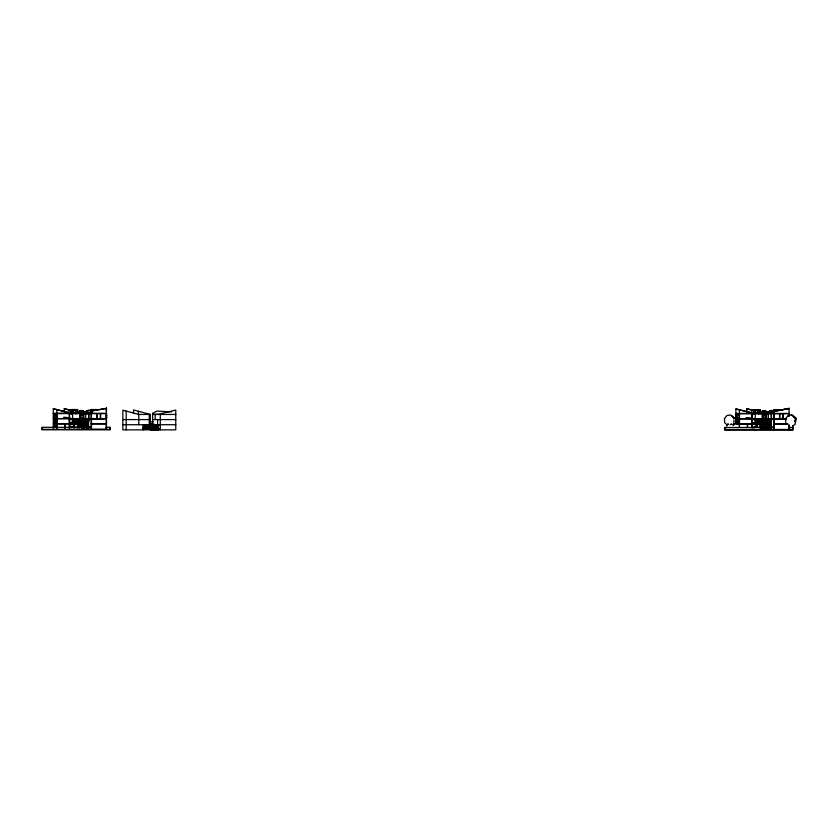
<?xml version="1.0" encoding="UTF-8"?>
<svg xmlns="http://www.w3.org/2000/svg" width="838" height="838" viewBox="0 0 838 838"><rect width="100%" height="100%" fill="white"/><g stroke="black" fill="none" stroke-linecap="round" stroke-linejoin="round"><path stroke-width="1.26" d="M69.303 413.626L69.261 428.249M69.533 423.724L69.533 418.591L53.286 418.591M77.651 413.281L77.651 409.52L71.366 409.52L71.46 413.93M78.018 412.872L79.097 412.013L81.035 412.914L81.014 423.902M150.316 427.286L150.316 424.719M752.136 423.86L752.136 418.728L735.9 418.728M762.255 413.763L762.255 424.038M762.528 423.86L762.538 413.082L764.507 414.957C765.974 414.003 761.952 410.505 760.841 412.306L762.57 411.709L763.617 412.966M763.387 423.86L763.387 413.763M766.487 420.582L766.33 421.493L766.152 420.55M69.25 418.591L53.622 418.759M762.255 418.728L753.205 418.906M771.285 427.118L773.663 427.118M86.503 424.206L86.503 424.96L86.618 424.206C81.621 423.578 73.115 426.364 84.963 424.96L85.109 424.196L81.516 422.677L81.516 423.431L84.198 424.562L84.219 420.299M761.784 426.113C761.019 427.37 764.685 427.464 763.68 426.28M766.173 425.222L767.692 425.107L767.723 424.332L765.922 423.578M81.223 425.254L81.234 424.625M83.151 425.149L83.151 424.426M761.92 425.673L767.577 425.107L767.577 424.353L761.92 424.918L761.815 425.683L761.92 424.95M763.837 425.474L763.837 424.761M764.392 424.698L764.392 425.421L764.392 424.751M765.021 423.892L765.88 424.311L764.12 422.813L764.968 423.913M75.053 421.074L74.1 427.034L73.514 421.378L74.1 419.094C84.533 418.403 69.931 420.425 74.896 426.867M756.431 422.582L756.714 419.23L761.271 419.356L758.956 420.267L757.479 421.964L757.51 427.013M88.786 427.694C84.062 427.37 88.954 426.102 91.059 427.034L91.059 427.6M86.89 427.516L86.89 426.783M756.882 423.462L756.714 427.171L757.657 421.21M78.102 423.672A2.724 2.724 0 0 0 74.676 423.672A2.724 2.724 0 0 0 78.102 423.672A2.598 2.598 0 0 1 77.62 423.976A4.305 4.305 0 0 1 77.546 426.448L77.913 427.275M760.108 426.731L767.482 427.747M765.649 425.295L765.649 424.541M74.446 423.326L74.446 426.867M757.049 423.462L757.049 427.003M766.204 420.749L766.393 421.556L765.942 420.833M792.947 427.108L793.104 425.777M73.304 426.867L73.765 423.305L73.765 426.867M755.907 427.003L756.368 423.441L756.368 427.003M71.722 427.16L71.932 426.312L71.827 426.961M754.629 427.537L754.535 426.448L754.525 427.558M764.225 413.689L764.623 412.914C767.095 414.464 766.11 412.38 764.445 413.637M795.419 420.247L795.189 421.64L795.859 417.942L791.46 414.559M795.66 420.655L794.937 424.604L792.821 425.673M84.125 420.414L83.674 421.42M82.281 419.314C81.569 422.478 82.658 419.545 80.972 419.44M733.784 424.604L733.962 419.838M81.736 413.511C83.727 416.381 80.867 415.627 81.496 412.757M764.644 412.506L764.801 411.992L764.256 413.448L766.299 414.611M70.769 427.087L71.398 427.809M81.6 412.799L81.904 414.81L82.438 413.71L81.506 412.38L82.679 410.473L81.653 413.312L85.466 413.511M53.297 408.797L70.151 412.956L53.297 408.797L53.307 428.249M56.827 409.384L56.743 428.249M64.254 408.776L71.46 410.358L64.254 408.776L64.254 412.16M53.297 413.281L81.16 412.956L79.495 412.128L78.06 413.165M735.911 408.934L752.765 413.092L735.911 408.934L735.9 423.86L754.242 423.86M739.43 409.52L739.357 427.254M746.857 412.296L746.951 408.588L754.944 410.725M751.738 409.866L751.644 413.427M735.911 413.427L763.68 413.427L759.427 411.929M726.588 426.018L727.73 424.311M77.808 427.621L78.028 426.846A9.155 9.155 0 0 0 78.343 422.939M81.611 411.762L82.145 410.62L83.444 410.756L82.533 411.898M764.225 411.898L764.748 410.756L766.047 410.903L764.225 413.501L764.287 411.647L765.283 410.61C766.351 414.904 761.889 411.102 763.806 412.715L764.486 411.793M753.498 423.316L755.729 421.231L756.368 423.42M83.329 421.671L84.345 421.671L83.664 421.451C82.25 420.886 82.48 417.02 82.522 418.529M83.276 424.175L83.36 418.591L80.898 420.121M764.696 419.618L765.607 417.953L765.125 418.665M764.256 420.77C764.958 421.022 764.706 420.571 763.837 419.943M70.748 427.16L70.392 427.6L70.172 426.846A9.187 9.187 0 0 1 69.858 422.918M83.402 420.215L82.239 419.66L81.579 417.942L82.187 419.649L81.15 419.377L77.829 422.823L81.349 419.398L83.444 420.257L83.433 423.724M80.846 420.351C83.685 418.455 79.924 422.174 82.04 420.55C82.522 417.198 84.041 418.811 81.894 419.471M80.658 412.495L80.542 411.647L80.961 412.327L79.411 412.139C80.752 414.611 83.695 411.112 81.192 412.579L79.516 410.809L80.197 410.714L81.38 411.5L81.464 413.438L79.956 411.563L78.238 412.17L79.589 411.5L81.569 413.605M764.811 415.103L764.748 414.182M77.525 426.511L77.546 426.458A4.221 4.221 0 0 0 77.609 423.976L77.62 423.976M77.389 426.867L76.855 427.757M762.978 418.927C764.989 418.937 764.34 421.828 765.304 419.314C766.697 416.455 763.575 420.466 766.047 420.917M766.519 421.587L766.948 420.833L765.942 421.472M83.905 421.451L84.24 420.697M84.01 421.451L84.229 420.781M83.486 418.937L82.124 419.848L80.783 419.503M54.994 415.7C56.387 413.197 55.036 417.293 54.48 414.8L55.015 413.909L55.758 414.8M737.608 415.837C738.99 413.333 737.639 417.429 737.084 414.936L737.629 414.056L738.362 414.936M55.507 421.943L54.994 422.834L54.46 421.923C55.413 421.137 57.843 416.057 55.528 418.361L56.795 420.142L55.538 418.361L56.575 420.142L56.031 421.053L54.994 419.272L54.48 420.173L55.476 421.943L55.004 422.834L55.748 421.943L54.491 420.173L55.748 421.943M56.555 420.142L56.02 421.053L56.795 420.142M737.608 422.97C738.99 420.508 737.618 424.562 737.063 422.059C738.027 421.284 740.457 416.193 738.131 418.497L739.399 420.278L738.142 418.497M738.131 422.08L737.084 420.309L737.629 419.409L738.645 421.189L739.179 420.278L738.645 419.461M738.645 421.189L739.399 420.278M54.732 425.536L53.936 426.448L54.47 427.296L55.235 426.385L54.711 427.296L54.198 426.448L54.732 425.536L55.235 426.385M54.721 420.173L55.245 419.272L55.748 420.152L54.47 421.923M737.618 419.492L737.608 421.095M737.094 420.309L737.849 419.409L738.875 421.189M53.443 416.559L54.208 415.669L54.732 416.559C54.156 418.581 52.836 416.287 54.208 415.669M54.491 414.8L55.245 413.909M55.769 418.361L56.282 417.492M736.592 415.805L736.057 416.696L736.581 417.596L737.335 416.706L736.592 415.805L737.335 416.706M736.068 416.696L736.822 415.805M737.094 414.936L737.849 414.056M738.372 418.497L738.886 417.638M56.795 418.382L54.983 420.959M738.173 420.299L739.273 418.728M738.645 419.304L738.645 417.638M763.114 419.587L766.278 419.964L765.178 419.838M53.957 417.45L54.732 416.559M736.56 417.596L737.115 416.706L736.581 415.805M81.757 419.775C84.607 418.11 79.84 419.398 83.297 419.419M81.558 419.419C79.956 419.995 82.574 418.937 83.329 420.247M79.191 413.616C79.872 411.898 81.516 414.653 82.009 412.778L83.821 413.375L81.234 413.302M757.803 421.399L759.919 423.494A2.577 2.577 0 0 1 760.475 423.798A2.388 2.388 0 0 1 760.181 424.018L760.202 424.133A4.305 4.305 0 0 1 760.15 426.594L760.16 426.594A4.221 4.221 0 0 0 760.213 424.112L760.255 424.101M759.563 427.757L760.118 427.443M75.221 421.221L77.306 423.221M73.514 421.378L73.126 420.592L74.1 419.094L75.514 420.508M756.127 421.535L755.698 420.666L756.714 419.23L758.118 420.655M82.354 419.429L80.752 418.958M73.419 427.82L74.792 427.82M764.759 420.006L763.942 421.43M80.794 412.317C80.532 410.924 82.47 413.899 80.144 413.605M763.083 413.48L764.005 413.186L764.445 415.721L765.073 415.763L764.183 413.48L762.737 414.035M761.983 413.469L762.59 413.124M734.895 424.038L733.386 424.719L734.13 424.311M81.097 413.773L82.155 412.809M763.135 413.867L764.026 413.605L762.182 410.945L763.984 411.636L764.067 413.574L762.842 414.517M75.252 420.812L73.807 421.043L74.1 419.094C52.993 417.303 69.659 415.669 72.99 420.372M73.524 420.812L74.1 421.399L74.393 420.529M75.085 421.86L78.573 419.22M75.975 422.74L79.746 419.419L88.336 428.009M76.049 422.823L79.453 419.419M78.636 423.63L82.847 419.419M78.709 423.714L83.004 419.419M77.745 426.291L84.785 419.419L88.482 422.991M77.808 428.009L86.555 419.419M80.49 427.265L88.336 419.419L80.406 427.181L78.636 425.568M81.359 428.009L88.482 420.875M81.516 428.009L88.399 421.126M83.13 428.009L88.482 422.656M83.297 428.009L88.399 422.907M85.738 427.181L88.482 424.426M85.811 427.265L88.399 424.677M86.681 428.009L88.482 426.207M756.484 421.242L756.714 419.23C734.046 417.293 754.2 417.188 754.179 419.314M757.856 420.959L757.007 420.666L756.714 421.535L756.127 420.959L757.437 421.556M761.134 419.356L757.688 421.996L760.286 419.555L768.257 427.401M758.579 422.886L761.899 419.555M762.067 419.555L758.662 422.96L759.469 423.766L763.68 419.555L764.801 419.786L763.837 418.361M759.542 423.85L763.837 419.555M760.349 424.656L765.618 419.555M760.349 426.437L767.388 419.555M760.412 428.145L769.001 419.555M761.323 427.401L769.169 419.555M762.192 428.145L770.782 419.555M763.093 427.401L770.939 419.555M763.963 428.145L771.096 421.022M764.874 427.401L771.002 421.263M765.743 428.145L771.096 422.792M767.514 428.145L771.096 424.573M769.294 428.145L771.096 426.343M770.195 427.401L771.002 426.594M764.958 419.566C766.204 418.696 762.748 419.084 764.727 418.539M81.904 420.068L83.664 419.828L80.836 418.738M764.759 413.155L765.461 412.82M82.491 419.356L81.883 419.346M763.669 419.524L764.769 419.817L762.947 418.969M760.674 413.312L762.779 412.348L764.088 413.584L762.936 414.087M82.574 419.356L83.318 418.916M766.655 421.734L766.236 421.786M762.905 412.38L761.658 412.526L763.669 413.26M80.909 413.626L81.401 413.05M83.402 419.471L82.218 419.335M763.083 419.042L764.769 419.817L762.905 419.052M152.6 424.719L152.6 413.354L156.947 411.102L171.612 411.898M764.256 413.448L766.519 411.94L768.006 412.705L766.403 411.856L764.287 413.354C764.633 412.013 768.656 412.223 766.445 412.139L764.256 413.448L767.996 413.501L764.811 413.563M765.136 419.712L766.403 419.367M92.044 410.452L88.126 410.379L83.067 412.956L83.203 423.724M92.044 410.788L88.126 410.714L81.862 413.574L81.035 412.914L69.544 412.945L69.544 428.249M84.491 412.725C99.774 405.236 68.768 417.701 92.128 413.082M773.401 410.599L770.73 410.526L765.67 413.092L765.67 418.728M766.152 413.344L770.908 410.599L765.67 413.427L789.134 413.427M765.304 419.314L766.33 419M73.283 421.399L72.016 421.755L70.926 423.337M763.722 418.256L764.497 418.172L764.885 419.22M73.252 420.812L74.393 421.043L73.807 420.592M755.855 420.959L756.934 421.242M728.033 424.217L726.986 424.719L728.484 424.038M733.386 424.719L734.444 424.217M730.087 424.719L731.595 424.038L733.554 425.337M82.114 419.66L80.909 419.922M764.822 419.922C759.668 421.043 767.231 420.77 763.46 419.44M83.109 412.013L84.219 411.709L85.403 412.568L83.905 411.804L81.642 413.312L84.806 412.097L83.255 412.045L81.684 413.218L82.323 413.385M760.998 412.443L762.381 412.223L764.088 413.584M762.852 414.045L763.868 413.532L762.297 413.218M77.599 423.86L77.567 423.871A2.388 2.388 0 0 0 77.892 423.682A2.556 2.556 0 0 1 74.907 423.661A2.577 2.577 0 0 1 77.892 423.672M731.145 424.217L730.841 424.311M764.644 419.807L763.009 419.639M753.435 423.389L753.498 423.494A2.388 2.388 0 0 1 753.844 423.389M77.368 419.398L86.555 428.009M78.583 412.715L79.149 412.568M78.405 412.767L81.433 413.281L80.301 410.264L81.317 412.003M83.486 413.165L82.972 413.291L106.52 413.281M82.878 419.566L82.134 419.356M83.077 419.545L82.375 420.037M91.122 411.07L106.52 408.336L91.122 411.07L91.195 429.433M773.736 411.207L789.134 408.473L773.736 411.207L773.809 429.569M760.653 419.587L769.169 428.145M78.699 425.903L87.142 425.264M144.304 426.762L157.607 425.746L154.014 424.206L149.992 424.206L149.918 428.49M760.045 426.165L770.813 425.4L770.813 427.464M85.141 424.3L83.559 424.353L83.559 425.107M767.692 424.353L766.058 424.499L766.162 425.243M82.91 423.326L80.867 423.326M162.446 414.045L153.417 414.454L152.6 413.354M92.128 412.746L83.067 412.956L91.195 413.281M766.152 413.008L773.505 412.904M773.327 412.987L765.67 413.092L773.799 413.082M71.366 409.866L77.651 409.866M91.038 409.866L97.093 409.866M753.98 410.002L760.265 410.002M773.652 410.002L779.696 410.002M71.366 410.201L77.651 410.201M91.038 410.201L95.878 410.201M753.98 410.337L754.179 414.066M755.289 410.337L760.265 410.337M773.652 410.337L779.413 410.337M773.296 410.85L770.73 410.526M770.908 410.924L773.401 410.924M71.366 411.175L71.031 413.836M71.031 411.343L71.398 411.416M753.98 411.311L753.634 413.972M753.634 411.479L754.263 411.479M758.652 412.956L758.568 414.108M53.286 413.626L81.077 413.626M83.067 413.626L106.52 413.626M735.9 413.763L763.68 413.763M765.67 413.763L789.134 413.763M150.369 428.49L150.316 414.454L138.438 414.454L138.438 411.269M152.6 414.454L175.771 414.454M106.52 414.999L106.52 417.733M106.237 415.166L106.866 415.166M106.489 415.229L106.269 417.565M788.841 415.302L789.469 415.302M106.237 417.565L106.866 417.565M71.89 418.591L81.066 418.591M83.046 418.591L106.52 418.591M71.89 418.759L79.652 418.759M88.828 418.759L106.227 418.759M763.68 418.728L753.215 418.696L754.085 419.241M786.578 418.728L765.649 418.728L765.649 422.582M736.235 418.906L751.854 418.906M771.442 418.906L786.379 418.906M69.544 419.22L103.671 419.22L69.544 419.388M752.147 419.356L786.274 419.356L752.147 419.524M75.745 419.419L84.785 428.009M84.617 419.419L88.399 422.74M86.398 419.419L88.399 420.969M122.861 419.587L150.316 419.587M152.6 419.587L175.771 419.587M55.748 420.152L56.261 421.053M83.203 420.299L84.47 420.299L84.345 423.724M767.084 423.86L767.084 420.446L765.817 420.446L765.817 422.719M765.942 420.55L766.948 420.55M737.597 421.179L738.362 422.08M83.329 421.378L83.339 420.718M149.614 421.87L153.417 421.87M766.047 421.985L766.833 422.017M737.073 422.059L738.121 420.288L738.645 421.116M80.836 422.698L82.941 422.698L82.899 423.42M763.439 422.897L765.513 422.802L765.513 423.557L763.439 423.462M83.444 423.557L84.219 423.525M150.316 423.578L152.6 423.578M53.286 423.724L70.392 423.724M79.652 423.724L88.126 423.724M91.185 423.724L106.531 423.724M766.833 423.661L766.351 421.985L766.561 423.661M53.622 423.902L69.91 423.902M91.468 423.902L106.227 423.902M759.919 423.86L770.73 423.86M773.788 423.86L787.856 423.86M752.514 424.038L736.235 424.038L736.235 413.763M762.58 424.038L763.628 424.038L763.68 413.082L752.147 413.082L752.147 428.26M774.082 424.038L787.605 424.038M767.577 424.437L770.646 424.342M79.882 424.814L79.935 425.379M122.861 424.719L175.771 424.719M84.963 424.929L86.618 424.866M143.696 424.887L159.964 424.887M762.507 424.95L762.549 425.515M83.151 425.055L83.035 424.405M143.35 425.065L160.309 425.065M767.577 425.002L770.688 425.002M765.639 425.201L765.712 424.573M53.58 425.442L54.145 425.442M81.202 425.777L83.748 425.777M81.202 425.955L84.68 425.955M762.538 425.914L767.629 425.914M77.389 426.5C82.365 428.208 82.323 425.096 77.389 425.746M761.784 426.175L769.494 426.982M762.538 426.092L770.981 426.092M81.192 426.238L81.077 426.888M54.198 426.448L54.48 427.296M53.58 426.584L54.145 426.584M79.296 426.605L79.181 425.934L79.285 426.699M767.598 426.72L767.598 427.411M91.185 427.317L41.9 427.317L41.91 429.779L110.386 429.779L110.365 427.317L106.154 427.317M773.788 427.464L724.503 427.464L724.524 429.915L792.989 429.915L792.968 427.464L788.977 427.464L788.998 429.569M91.185 427.663L88.681 427.663L88.681 426.94M771.285 427.747L771.4 427.087M143.35 428.49L160.309 428.49M150.599 428.658L158.592 428.658M150.599 428.826L158.592 428.826M150.599 429.004L158.592 429.004M150.599 429.171L158.592 429.171M91.195 429.349L106.384 429.349M150.599 429.339L158.592 429.339M41.9 429.37L110.386 429.433M150.599 429.517L158.592 429.517M724.503 429.517L792.968 429.517M150.599 429.685L158.592 429.685M724.524 429.569L792.989 429.569M74.1 421.399L74.823 421.42M82.606 419.859L83.371 420.11M82.711 413.553L83.245 413.584M80.176 413.144L81.024 413.406M769.378 427.642L765.691 427.244L765.691 426.521L765.586 427.233M81.139 427.202L84.879 427.61M764.696 413.616L766.393 413.92M764.361 413.438L767.137 413.124M80.972 418.832L82.176 419.587M77.169 412.244L81.433 413.281L81.014 412.82M746.857 408.913L754.86 411.06M759.333 412.254L763.68 413.427M150.316 414.454L133.504 409.95L133.504 413.323M77.264 411.908L81.475 413.448M83.308 413.783L81.904 413.354L83.507 414.15M762.266 412.778L764.35 412.966L762.915 410.4L763.921 412.139M79.652 412.642L81.087 413.186M752.168 418.277L753.111 418.644M69.711 417.963L72.099 419.66M762.465 412.736L764.287 413.825M753.215 423.997L753.278 424.028A2.388 2.388 0 0 1 752.922 423.819A2.483 2.483 0 0 1 755.813 423.787M70.56 423.965L70.612 423.997A2.598 2.598 0 0 1 70.109 423.672A2.703 2.703 0 0 0 73.524 423.661M81.496 423.724L83.318 424.499L81.516 423.724M767.22 423.86L770.813 425.4M764.036 423.86L767.629 425.4L767.629 427.464M150.83 424.206L154.422 425.746M765.021 423.2L767.692 425.107M70.664 423.892L70.633 423.871A2.388 2.388 0 0 1 70.308 423.682A2.483 2.483 0 0 1 73.21 423.651M734.947 418.361L730.547 414.967L726.881 415.543L724.43 418.738L724.692 422.687L726.295 424.206M795.126 419.838L795.43 422.048L796.1 418.361L791.701 414.967L788.034 415.543L785.583 418.738L785.845 422.687M766.414 414.244L764.507 413.49L766.498 414.621M769.452 419.555L771.002 421.105M769.294 419.555L771.096 421.357M767.681 419.555L771.002 422.886M767.514 419.555L771.096 423.127M765.901 419.555L771.002 424.656M765.743 419.555L771.096 424.908M763.963 419.555L771.096 426.678M762.192 419.555L770.939 428.145M758.799 419.555L767.388 428.145M758.641 419.555L766.487 427.401M757.772 420.299L765.618 428.145M757.688 420.383L764.706 427.401M760.433 424.74L763.837 428.145M758.579 423.043L759.385 423.85M760.349 424.814L762.936 427.401M760.349 426.594L762.067 428.145M86.681 419.419L88.482 421.221M83.13 419.419L88.482 424.772M76.028 412.809L76.017 413.972M81.359 419.419L88.482 426.542M79.579 419.419L88.168 428.009M77.808 419.419L86.398 428.009M76.038 419.419L84.617 428.009M75.158 420.163L83.004 428.009M75.085 420.247L82.847 428.009M77.745 426.458L79.453 428.009M764.581 414.412C766.403 417.9 765.544 413.899 764.34 414.202M72.173 419.723L73.126 420.592M81.485 418.508C80.479 417.806 82.501 417.785 82.208 418.717M793.062 415.617L795.283 418.445M734.13 418.445L732.15 416.025L733.26 417.827M82.553 414.967C80.228 411.772 84.596 416.947 82.721 415.407M753.886 427.799L752.786 426.992A9.187 9.187 0 0 1 752.461 423.054M760.118 427.453L760.632 426.992A9.155 9.155 0 0 0 760.946 423.075M793.303 416.025L794.414 417.827M755.698 420.666L754.21 419.346L755.729 421.231M54.48 425.536L55.004 426.385M737.136 422.059L737.849 422.97M54.7 421.923L55.235 422.834M737.608 414.056L738.142 414.936L737.608 414.129M55.004 413.909L55.528 414.8M737.325 420.309L737.828 421.179M737.325 414.936L737.849 415.837M54.721 414.8L55.235 415.7M56.041 417.492L56.565 418.382M736.298 416.696L736.812 417.596M53.684 416.559L54.198 417.45M763.366 412.087L763.753 412.966M81.317 414.527L81.862 415.093L82.271 414.318M73.451 421.221L73.754 423.284M757.301 420.959L757.447 421.535M74.687 420.812L74.844 421.399M788.851 408.577L774.082 411.531M106.237 408.441L106.175 411.081M91.405 411.06L91.405 412.883M756.274 422.771L756.536 423.42M766.278 420.55L766.445 423.86M83.549 420.414L83.842 423.724M82.407 423.043L82.365 423.777M792.633 427.464L792.633 429.517M789.061 408.148L789.134 416.245M789.134 424.992L789.134 429.517M788.841 413.763L788.841 416.245M788.851 424.992L788.851 429.517M783.247 413.763L783.247 418.728M782.964 413.763L782.964 418.728M779.822 413.763L779.822 418.728M779.696 410.337L779.696 409.656L773.652 409.656L773.652 413.763M779.539 413.763L779.539 418.728M774.082 413.763L774.092 429.517M773.621 427.087L773.673 429.517M771.452 413.763L771.442 421.294M771.274 413.082L771.264 422.582M771.201 419.545L771.096 428.145M770.97 424.992L770.97 427.254M770.646 424.437L770.688 427.254M769.494 426.898L769.494 427.652M769.221 424.342L769.221 425.096M769.106 424.342L769.106 425.096M768.32 413.763L768.32 418.728M768.394 420.016L768.32 422.582M768.132 418.728L768.142 423.86M767 420.446L766.906 423.86M766.822 420.446L766.854 424.719M766.487 413.763L766.487 418.728M766.068 420.446L766.068 422.719M765.984 413.763L765.995 422.719M764.047 422.802L764.047 423.557M763.827 422.802L763.827 423.557M763.732 424.73L763.732 425.484M763.722 426.312L763.722 427.003M763.481 422.802L763.481 423.557M761.899 426.092L761.899 426.835M760.265 413.763L760.265 409.656L753.98 409.656L754.064 414.066M759.972 410.337L759.972 413.763M758.254 409.656L758.254 413.763M757.919 410.337L757.919 413.427M756.714 419.524L756.714 422.781M755.635 410.337L755.635 413.427M755.289 409.656L755.289 413.427M755.216 413.763L755.216 418.728M751.864 427.254L751.854 413.763M747.59 423.86L747.59 427.254M747.307 423.86L747.307 427.254M739.483 413.763L739.504 427.254M725.059 427.464L725.059 429.517M160.309 429.852L160.309 413.878L175.771 410.033L175.771 429.852L122.861 429.852L122.861 410.18L138.794 414.454L138.794 424.719M158.686 428.49L158.686 429.852M158.592 428.49L158.592 429.852M158.026 425.065L158.026 428.49L143.047 426.888L143.047 428.867M157.785 425.065L157.785 428.49M157.607 419.587L157.607 428.826M157.282 424.719L157.334 428.49M157.219 425.065L157.219 428.49M156.758 425.065L156.758 428.49M156.643 425.065L156.643 428.49M156.193 425.065L156.193 428.49M156.078 425.065L156.078 428.49M155.617 425.065L155.501 428.49M155.156 414.454L155.156 419.587M155.051 425.065L155.051 428.49M154.936 425.065L154.936 428.49M154.527 424.719L154.475 428.49M154.37 425.065L154.422 428.826M153.909 425.065L153.794 428.49M153.228 425.065L153.333 428.49M152.767 425.065L152.767 428.49M152.652 425.065L152.652 428.49M152.432 423.578L152.38 424.719M152.265 423.578L152.202 424.719L152.034 423.578M152.202 425.065L152.202 428.49M152.087 425.065L152.087 428.49M151.919 423.578L151.846 425.065M151.751 423.578L151.814 425.065M151.521 423.578L151.573 424.719M151.626 425.065L151.51 428.49M151.343 423.578L151.406 424.719M151.238 423.578L151.238 424.719M151.06 423.578L151.008 424.719M151.06 425.065L151.06 428.49M150.83 423.578L150.945 428.49M150.662 423.578L150.725 424.719M150.599 428.49L150.599 429.852M150.547 423.578L150.494 424.719M150.484 425.065L150.484 428.49M149.803 425.065L149.803 428.49M149.269 414.454L149.227 428.49M148.776 425.065L148.776 428.49M148.661 425.065L148.661 428.49M148.274 424.719L148.2 428.49M148.085 425.065L148.085 428.49M147.519 425.065L147.635 428.49M147.059 425.065L146.943 428.49M146.493 428.49L146.409 424.719L146.378 428.49M145.236 425.065L145.351 428.49M144.775 425.065L144.775 428.49M144.67 425.065L144.67 428.49M144.209 425.065L144.209 428.49M144.094 425.065L144.094 428.49M143.696 424.719L143.644 428.49M143.528 425.065L143.528 428.49M143.329 424.667L143.35 429.852M126.203 411.081L126.203 429.852M110.019 427.317L110.019 429.37M106.457 408.012L106.531 429.37M106.374 427.317L106.384 429.433M106.237 413.626L106.248 429.37M100.633 413.626L100.633 418.591M100.351 413.626L100.351 418.591M97.218 413.626L97.218 418.591M97.093 410.201L97.093 409.52L91.038 409.52L91.038 413.626M96.925 413.626L96.925 418.591M91.468 413.626L91.489 429.37M91.332 410.201L91.332 413.626M88.838 413.626L88.828 421.158M88.66 412.945L88.65 421.158M88.482 419.409L88.598 428.009M88.367 424.856L88.367 427.118M88.2 425.264L88.2 427.317M88.074 424.856L88.074 427.118M85.717 413.626L85.717 418.591M85.78 419.88L85.706 423.724M85.539 418.591L85.528 423.724M83.915 421.839L83.915 423.557M83.884 413.626L83.884 418.591M83.706 421.849L83.727 423.525M81.443 422.666L81.443 423.42M81.213 422.666L81.213 423.42M80.877 422.666L80.877 423.42M79.935 412.945L79.924 423.724M79.652 413.626L79.652 423.902M77.368 410.201L77.368 413.626M75.65 409.52L75.64 413.626M75.305 410.201L75.305 413.281M74.1 419.388L74.1 423.724M73.021 410.201L73.021 413.281M72.686 409.52L72.602 418.591M71.649 410.201L71.576 413.93M70.067 412.945L70.067 413.626M69.041 410.065L69.041 412.212M64.987 423.724L64.987 428.249M64.694 423.724L64.694 428.249M56.879 413.626L56.89 428.249M53.883 425.442L53.894 426.584M53.622 413.626L53.642 428.249M42.455 427.317L42.455 429.37M70.109 423.672A2.64 2.64 0 0 1 73.461 423.672M73.335 423.661A2.587 2.587 0 0 1 70.319 423.682M70.895 423.347A2.388 2.388 0 0 1 71.23 423.253M757.28 423.808A2.724 2.724 0 0 1 760.705 423.808A2.598 2.598 0 0 1 757.521 423.902A2.577 2.577 0 0 1 759.626 423.4M760.705 423.808A2.724 2.724 0 0 1 757.269 423.798M756.075 423.808A2.64 2.64 0 0 0 752.723 423.808A2.703 2.703 0 0 0 756.127 423.798M759.637 423.4A2.441 2.441 0 0 1 760.475 423.787M755.939 423.798A2.587 2.587 0 0 1 752.775 423.703M82.972 426.343L82.972 427.097L82.972 426.385M81.789 424.531L81.789 425.285L81.904 424.52M766.718 420.55L766.466 421.493L766.739 420.55M729.982 429.978L729.217 429.978L729.982 429.978M790.904 429.569L790.14 429.569L790.904 429.569M791.135 429.978L790.381 429.978L791.135 429.978M91.991 413.155L83.067 413.281L91.991 413.165M773.327 413.323L765.67 413.427L773.327 413.312M84.219 421.839L83.444 421.839L84.219 421.881M53.81 425.264L53.506 426.752L53.81 425.264M767.744 425.4L764.099 423.86L767.744 425.4M54.501 416.559L53.988 415.669L54.501 416.559M145.917 428.49L145.917 425.065L145.802 428.49"/></g></svg>
